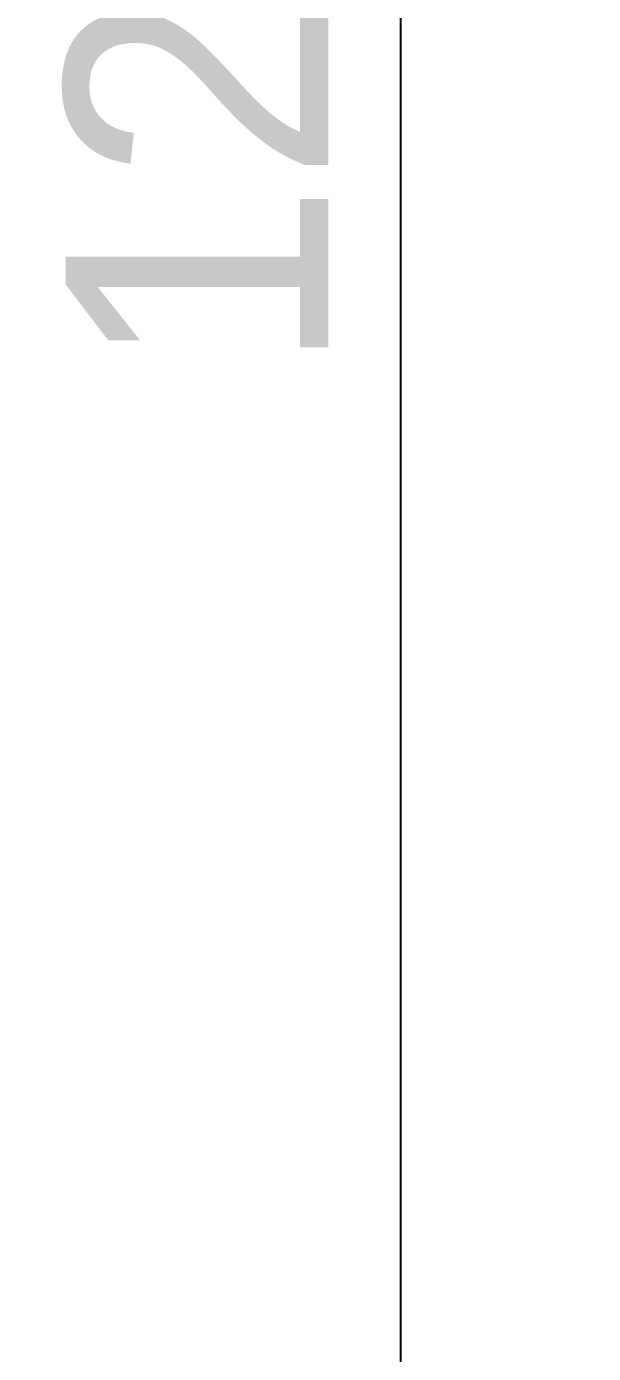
# Model space of a CAD drawing. Header units: inches. Extents: x 220271 to 272471, y 38563 to 64452.
# Drawn here: x 262106.1 to 262267.9, y 51502.7 to 51881.2 of the extents above; entities that cross this region are included whole.
import ezdxf

# ---------------------------------------------------------------- set-up
doc = ezdxf.new("R2010")
doc.units = ezdxf.units.IN
doc.header["$LTSCALE"] = 50
doc.header["$MEASUREMENT"] = 0
doc.layers.add('07-DIM WAL', color=5, linetype='Continuous')
doc.styles.add('스타일1', font='HY울릉도M.TTF')
doc.dimstyles.new('30', dxfattribs={"dimscale": 30, "dimtxt": 2.5, "dimasz": 2.5, "dimexe": 1.25, "dimexo": 2, "dimtad": 1, "dimdec": 0, "dimtxsty": '스타일1', "dimblk": 'DOTSMALL', "dimcen": 2.5, "dimclrd": 1, "dimclre": 1, "dimclrt": 7, "dimadec": 0, "dimazin": 0, "dimtfac": 1, "dimtdec": 0, "dimtix": 1, "dimtmove": 0, "dimatfit": 3, "dimldrblk": 'DOTSMALL', "dimfxl": 1.25, "dimarcsym": 0})

# ---------------------------------------------------------------- blocks, each defined once
blk = doc.blocks.new('_DOTSMALL')
at = {"color": 0, "linetype": 'ByBlock', "const_width": 0.5}
blk.add_lwpolyline([(-0.0625, 0, 1), (0.0625, 0, 1)], format="xyb", close=True, dxfattribs=at)
blk = doc.blocks.new('*D165')
at = {"layer": '07-DIM WAL', "color": 1, "lineweight": -2, "transparency": 16777216}
for p, q in [((262212.95, 51262.6), (262212.95, 52520.1)), ((262267.95, 52520.1), (262250.45, 52520.1)), ((262152.95, 51262.6), (262175.45, 51262.6))]:
    blk.add_line(p, q, dxfattribs=at)
at = {"layer": 'Defpoints', "color": 0, "transparency": 16777216}
for p in [(262207.95, 52520.1), (262212.95, 52520.1), (262212.95, 51262.6)]:
    blk.add_point(p, dxfattribs=at)
at = {"layer": '07-DIM WAL', "color": 1, "lineweight": -2, "transparency": 16777216, "xscale": 75, "yscale": 75, "zscale": 75}
for p, rotation in [((262212.95, 52520.1), 90), ((262212.95, 51262.6), 270)]:
    blk.add_blockref('_DOTSMALL', p, dxfattribs=dict(at, rotation=rotation))
at = {"layer": '07-DIM WAL', "color": 7, "transparency": 16777216, "insert": (262155.3, 51891.35), "char_height": 75, "attachment_point": 5, "rotation": 90, "style": '스타일1'}
blk.add_mtext('1257', dxfattribs=at)

msp = doc.modelspace()

# ---------------------------------------------------------------- dimensions: what is measured, and where the dimension line sits
at = {"layer": '07-DIM WAL'}
dim = msp.add_linear_dim(base=(262212.94938311, 52520.09723054), p1=(262212.94938311, 51262.59723054), p2=(262207.94938311, 52520.09723054), angle=90, dimstyle='30', dxfattribs=at)
dim.commit()
dim.dimension.update_dxf_attribs({"geometry": '*D165', "text_midpoint": (262155.30124729, 51891.34723054)})

doc.saveas('drawing.dxf')
